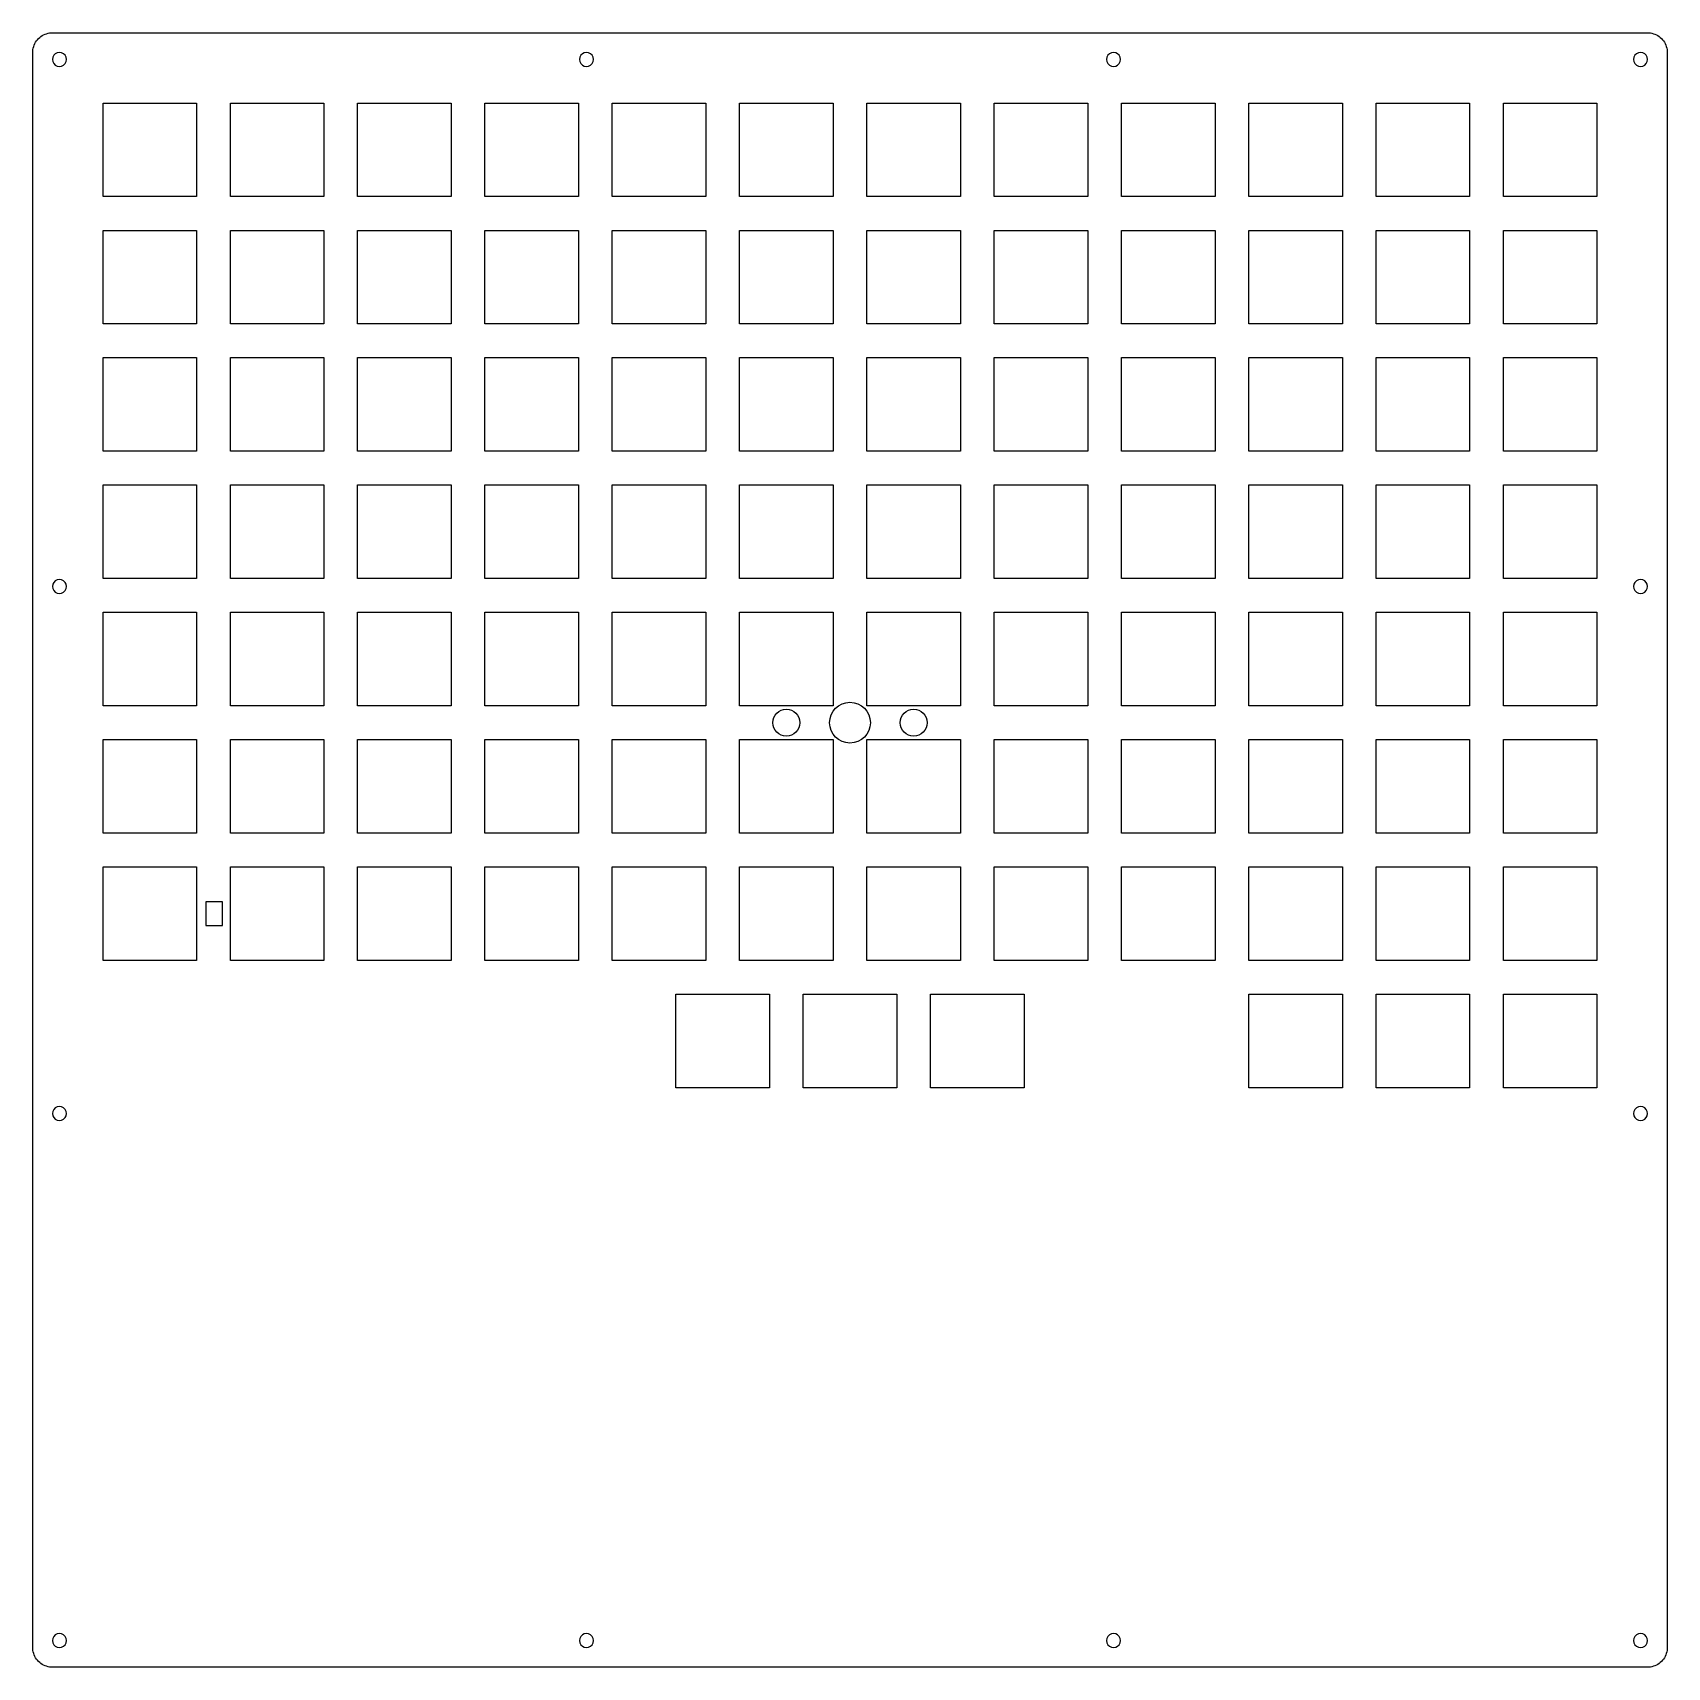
# Model space of a CAD drawing. Extents: x 0 to 245, y 0 to 245.
import ezdxf

# ---------------------------------------------------------------- set-up
doc = ezdxf.new("R2010")
doc.units = 0
doc.header["$MEASUREMENT"] = 0

msp = doc.modelspace()

# ---------------------------------------------------------------- linework, layer by layer
at = {"color": 0}
for p, q in [((2.16765, 244.586), (2.39503, 244.65)), ((2.39503, 244.65), (2.62516, 244.697)), ((2.62516, 244.697), (2.85943, 244.723)), ((2.85943, 244.723), (3.09507, 244.733)), ((3.09507, 244.733), (241.697, 244.733)), ((241.697, 244.733), (241.931, 244.723)), ((241.931, 244.723), (242.165, 244.697)), ((242.165, 244.697), (242.397, 244.65)), ((242.397, 244.65), (242.623, 244.586)), ((0.104731, 241.969), (0.130914, 242.203)), ((0.130914, 242.203), (0.177767, 242.433)), ((0.177767, 242.433), (0.241157, 242.66)), ((0.241157, 242.66), (0.323839, 242.88)), ((0.323839, 242.88), (0.421679, 243.094)), ((0.421679, 243.094), (0.537436, 243.301)), ((0.537436, 243.301), (0.666972, 243.497)), ((0.666972, 243.497), (0.813043, 243.681)), ((0.813043, 243.681), (0.972894, 243.855)), ((0.972894, 243.855), (1.14653, 244.015)), ((1.14653, 244.015), (1.33119, 244.161)), ((1.33119, 244.161), (1.52687, 244.29)), ((1.52687, 244.29), (1.73357, 244.406)), ((1.73357, 244.406), (1.94717, 244.504)), ((1.94717, 244.504), (2.16765, 244.586)), ((242.623, 244.586), (242.845, 244.504)), ((242.845, 244.504), (243.057, 244.406)), ((243.057, 244.406), (243.264, 244.29)), ((243.264, 244.29), (243.459, 244.161)), ((243.459, 244.161), (243.644, 244.015)), ((243.644, 244.015), (243.818, 243.855)), ((243.818, 243.855), (243.978, 243.681)), ((243.978, 243.681), (244.124, 243.497)), ((244.124, 243.497), (244.253, 243.301)), ((244.253, 243.301), (244.369, 243.094)), ((244.369, 243.094), (244.468, 242.88)), ((244.468, 242.88), (244.549, 242.66)), ((244.549, 242.66), (244.613, 242.433)), ((244.613, 242.433), (244.66, 242.203)), ((244.66, 242.203), (244.686, 241.969)), ((0.095085, 241.733), (0.104731, 241.969)), ((0.095085, 3.13228), (0.095085, 241.733)), ((3.09507, 241.058), (3.04409, 240.734)), ((3.04409, 240.734), (3.09507, 240.409)), ((3.24528, 241.35), (3.09507, 241.058)), ((3.09507, 240.409), (3.24528, 240.115)), ((3.47817, 241.583), (3.24528, 241.35)), ((3.24528, 240.115), (3.47817, 239.883)), ((3.77031, 241.733), (3.47817, 241.583)), ((3.47817, 239.883), (3.77031, 239.735)), ((4.09554, 241.784), (3.77031, 241.733)), ((3.77031, 239.735), (4.09554, 239.684)), ((4.41935, 241.733), (4.09554, 241.784)), ((4.09554, 239.684), (4.41935, 239.735)), ((4.7129, 241.583), (4.41935, 241.733)), ((4.41935, 239.735), (4.7129, 239.883)), ((4.94439, 241.35), (4.7129, 241.583)), ((4.7129, 239.883), (4.94439, 240.115)), ((5.09323, 241.058), (4.94439, 241.35)), ((4.94439, 240.115), (5.09323, 240.409)), ((5.14558, 240.734), (5.09323, 241.058)), ((5.09323, 240.409), (5.14558, 240.734)), ((81.963, 241.058), (81.9118, 240.732)), ((81.9118, 240.732), (81.963, 240.409)), ((82.1133, 241.35), (81.963, 241.058)), ((81.963, 240.409), (82.1133, 240.115)), ((82.3447, 241.583), (82.1133, 241.35)), ((82.1133, 240.115), (82.3447, 239.883)), ((82.6368, 241.733), (82.3447, 241.583)), ((82.3447, 239.883), (82.6368, 239.735)), ((82.962, 241.782), (82.6368, 241.733)), ((82.6368, 239.735), (82.962, 239.682)), ((83.2859, 241.733), (82.962, 241.782)), ((82.962, 239.682), (83.2859, 239.735)), ((83.5794, 241.583), (83.2859, 241.733)), ((83.2859, 239.735), (83.5794, 239.883)), ((83.8108, 241.35), (83.5794, 241.583)), ((83.5794, 239.883), (83.8108, 240.115)), ((83.9611, 241.058), (83.8108, 241.35)), ((83.8108, 240.115), (83.9611, 240.409)), ((84.0123, 240.732), (83.9611, 241.058)), ((83.9611, 240.409), (84.0123, 240.732)), ((160.831, 241.058), (160.78, 240.732)), ((160.78, 240.732), (160.831, 240.409)), ((160.98, 241.35), (160.831, 241.058)), ((160.831, 240.409), (160.98, 240.115)), ((161.211, 241.583), (160.98, 241.35)), ((160.98, 240.115), (161.211, 239.883)), ((161.505, 241.733), (161.211, 241.583)), ((161.211, 239.883), (161.505, 239.735)), ((161.83, 241.782), (161.505, 241.733)), ((161.505, 239.735), (161.83, 239.682)), ((162.154, 241.733), (161.83, 241.782)), ((161.83, 239.682), (162.154, 239.735)), ((162.446, 241.583), (162.154, 241.733)), ((162.154, 239.735), (162.446, 239.883)), ((162.679, 241.35), (162.446, 241.583)), ((162.446, 239.883), (162.679, 240.115)), ((162.828, 241.058), (162.679, 241.35)), ((162.679, 240.115), (162.828, 240.409)), ((162.88, 240.732), (162.828, 241.058)), ((162.828, 240.409), (162.88, 240.732)), ((239.697, 241.058), (239.647, 240.732)), ((239.647, 240.732), (239.697, 240.409)), ((239.846, 241.35), (239.697, 241.058)), ((239.697, 240.409), (239.846, 240.115)), ((240.079, 241.583), (239.846, 241.35)), ((239.846, 240.115), (240.079, 239.883)), ((240.371, 241.733), (240.079, 241.583)), ((240.079, 239.883), (240.371, 239.735)), ((240.696, 241.782), (240.371, 241.733)), ((240.371, 239.735), (240.696, 239.682)), ((241.02, 241.733), (240.696, 241.782)), ((240.696, 239.682), (241.02, 239.735)), ((241.314, 241.583), (241.02, 241.733)), ((241.02, 239.735), (241.314, 239.883)), ((241.545, 241.35), (241.314, 241.583)), ((241.314, 239.883), (241.545, 240.115)), ((241.694, 241.058), (241.545, 241.35)), ((241.545, 240.115), (241.694, 240.409)), ((241.747, 240.732), (241.694, 241.058)), ((241.694, 240.409), (241.747, 240.732)), ((244.686, 241.969), (244.697, 241.733)), ((244.697, 241.733), (244.697, 3.1309)), ((10.6192, 234.208), (24.62, 234.208)), ((10.6192, 220.208), (10.6192, 234.208)), ((24.62, 234.208), (24.62, 220.208)), ((29.6706, 234.208), (43.67, 234.208)), ((29.6706, 220.208), (29.6706, 234.208)), ((43.67, 234.208), (43.67, 220.208)), ((48.7204, 234.208), (62.72, 234.208)), ((48.7204, 220.208), (48.7204, 234.208)), ((62.72, 234.208), (62.72, 220.208)), ((67.7704, 234.208), (81.77, 234.208)), ((67.7704, 220.208), (67.7704, 234.208)), ((81.77, 234.208), (81.77, 220.208)), ((86.8204, 234.208), (100.82, 234.208)), ((86.8204, 220.208), (86.8204, 234.208)), ((100.82, 234.208), (100.82, 220.208)), ((105.869, 234.208), (119.87, 234.208)), ((105.869, 220.208), (105.869, 234.208)), ((119.87, 234.208), (119.87, 220.208)), ((124.919, 234.208), (138.92, 234.208)), ((124.919, 220.208), (124.919, 234.208)), ((138.92, 234.208), (138.92, 220.208)), ((143.97, 234.208), (157.97, 234.208)), ((143.97, 220.208), (143.97, 234.208)), ((157.97, 234.208), (157.97, 220.208)), ((163.02, 234.208), (177.02, 234.208)), ((163.02, 220.208), (163.02, 234.208)), ((177.02, 234.208), (177.02, 220.208)), ((182.07, 234.208), (196.07, 234.208)), ((182.07, 220.208), (182.07, 234.208)), ((196.07, 234.208), (196.07, 220.208)), ((201.12, 234.208), (215.12, 234.208)), ((201.12, 220.208), (201.12, 234.208)), ((215.12, 234.208), (215.12, 220.208)), ((220.17, 234.208), (234.17, 234.208)), ((220.17, 220.208), (220.17, 234.208)), ((234.17, 234.208), (234.17, 220.208)), ((24.62, 220.208), (10.6192, 220.208)), ((43.67, 220.208), (29.6706, 220.208)), ((62.72, 220.208), (48.7204, 220.208)), ((81.77, 220.208), (67.7704, 220.208)), ((100.82, 220.208), (86.8204, 220.208)), ((119.87, 220.208), (105.869, 220.208)), ((138.92, 220.208), (124.919, 220.208)), ((157.97, 220.208), (143.97, 220.208)), ((177.02, 220.208), (163.02, 220.208)), ((196.07, 220.208), (182.07, 220.208)), ((215.12, 220.208), (201.12, 220.208)), ((234.17, 220.208), (220.17, 220.208)), ((10.6192, 215.157), (24.62, 215.157)), ((10.6192, 201.158), (10.6192, 215.157)), ((24.62, 215.157), (24.62, 201.158)), ((29.6706, 215.157), (43.67, 215.157)), ((29.6706, 201.158), (29.6706, 215.157)), ((43.67, 215.157), (43.67, 201.158)), ((48.7204, 215.157), (62.72, 215.157)), ((48.7204, 201.158), (48.7204, 215.157)), ((62.72, 215.157), (62.72, 201.158)), ((67.7704, 215.157), (81.77, 215.157)), ((67.7704, 201.158), (67.7704, 215.157)), ((81.77, 215.157), (81.77, 201.158)), ((86.8204, 215.157), (100.82, 215.157)), ((86.8204, 201.158), (86.8204, 215.157)), ((100.82, 215.157), (100.82, 201.158)), ((105.869, 215.157), (119.87, 215.157)), ((105.869, 201.158), (105.869, 215.157)), ((119.87, 215.157), (119.87, 201.158)), ((124.919, 215.157), (138.92, 215.157)), ((124.919, 201.158), (124.919, 215.157)), ((138.92, 215.157), (138.92, 201.158)), ((143.97, 215.157), (157.97, 215.157)), ((143.97, 201.158), (143.97, 215.157)), ((157.97, 215.157), (157.97, 201.158)), ((163.02, 215.157), (177.02, 215.157)), ((163.02, 201.158), (163.02, 215.157)), ((177.02, 215.157), (177.02, 201.158)), ((182.07, 215.157), (196.07, 215.157)), ((182.07, 201.158), (182.07, 215.157)), ((196.07, 215.157), (196.07, 201.158)), ((201.12, 215.157), (215.12, 215.157)), ((201.12, 201.158), (201.12, 215.157)), ((215.12, 215.157), (215.12, 201.158)), ((220.17, 215.157), (234.17, 215.157)), ((220.17, 201.158), (220.17, 215.157)), ((234.17, 215.157), (234.17, 201.158)), ((24.62, 201.158), (10.6192, 201.158)), ((43.67, 201.158), (29.6706, 201.158)), ((62.72, 201.158), (48.7204, 201.158)), ((81.77, 201.158), (67.7704, 201.158)), ((100.82, 201.158), (86.8204, 201.158)), ((119.87, 201.158), (105.869, 201.158)), ((138.92, 201.158), (124.919, 201.158)), ((157.97, 201.158), (143.97, 201.158)), ((177.02, 201.158), (163.02, 201.158)), ((196.07, 201.158), (182.07, 201.158)), ((215.12, 201.158), (201.12, 201.158)), ((234.17, 201.158), (220.17, 201.158)), ((10.6192, 196.107), (24.62, 196.107)), ((10.6192, 182.108), (10.6192, 196.107)), ((24.62, 196.107), (24.62, 182.108)), ((29.6706, 196.107), (43.67, 196.107)), ((29.6706, 182.108), (29.6706, 196.107)), ((43.67, 196.107), (43.67, 182.108)), ((48.7204, 196.107), (62.72, 196.107)), ((48.7204, 182.108), (48.7204, 196.107)), ((62.72, 196.107), (62.72, 182.108)), ((67.7704, 196.107), (81.77, 196.107)), ((67.7704, 182.108), (67.7704, 196.107)), ((81.77, 196.107), (81.77, 182.108)), ((86.8204, 196.107), (100.82, 196.107)), ((86.8204, 182.108), (86.8204, 196.107)), ((100.82, 196.107), (100.82, 182.108)), ((105.869, 196.107), (119.87, 196.107)), ((105.869, 182.108), (105.869, 196.107)), ((119.87, 196.107), (119.87, 182.108)), ((124.919, 196.107), (138.92, 196.107)), ((124.919, 182.108), (124.919, 196.107)), ((138.92, 196.107), (138.92, 182.108)), ((143.97, 196.107), (157.97, 196.107)), ((143.97, 182.108), (143.97, 196.107)), ((157.97, 196.107), (157.97, 182.108)), ((163.02, 196.107), (177.02, 196.107)), ((163.02, 182.108), (163.02, 196.107)), ((177.02, 196.107), (177.02, 182.108)), ((182.07, 196.107), (196.07, 196.107)), ((182.07, 182.108), (182.07, 196.107)), ((196.07, 196.107), (196.07, 182.108)), ((201.12, 196.107), (215.12, 196.107)), ((201.12, 182.108), (201.12, 196.107)), ((215.12, 196.107), (215.12, 182.108)), ((220.17, 196.107), (234.17, 196.107)), ((220.17, 182.108), (220.17, 196.107)), ((234.17, 196.107), (234.17, 182.108)), ((24.62, 182.108), (10.6192, 182.108)), ((43.67, 182.108), (29.6706, 182.108)), ((62.72, 182.108), (48.7204, 182.108)), ((81.77, 182.108), (67.7704, 182.108)), ((100.82, 182.108), (86.8204, 182.108)), ((119.87, 182.108), (105.869, 182.108)), ((138.92, 182.108), (124.919, 182.108)), ((157.97, 182.108), (143.97, 182.108)), ((177.02, 182.108), (163.02, 182.108)), ((196.07, 182.108), (182.07, 182.108)), ((215.12, 182.108), (201.12, 182.108)), ((234.17, 182.108), (220.17, 182.108)), ((10.6192, 177.057), (24.62, 177.057)), ((10.6192, 163.058), (10.6192, 177.057)), ((24.62, 177.057), (24.62, 163.058)), ((29.6706, 177.057), (43.67, 177.057)), ((29.6706, 163.058), (29.6706, 177.057)), ((43.67, 177.057), (43.67, 163.058)), ((48.7204, 177.057), (62.72, 177.057)), ((48.7204, 163.058), (48.7204, 177.057)), ((62.72, 177.057), (62.72, 163.058)), ((67.7704, 177.057), (81.77, 177.057)), ((67.7704, 163.058), (67.7704, 177.057)), ((81.77, 177.057), (81.77, 163.058)), ((86.8204, 177.057), (100.82, 177.057)), ((86.8204, 163.058), (86.8204, 177.057)), ((100.82, 177.057), (100.82, 163.058)), ((105.869, 177.057), (119.87, 177.057)), ((105.869, 163.058), (105.869, 177.057)), ((119.87, 177.057), (119.87, 163.058)), ((124.919, 177.057), (138.92, 177.057)), ((124.919, 163.058), (124.919, 177.057)), ((138.92, 177.057), (138.92, 163.058)), ((143.97, 177.057), (157.97, 177.057)), ((143.97, 163.058), (143.97, 177.057)), ((157.97, 177.057), (157.97, 163.058)), ((163.02, 177.057), (177.02, 177.057)), ((163.02, 163.058), (163.02, 177.057)), ((177.02, 177.057), (177.02, 163.058)), ((182.07, 177.057), (196.07, 177.057)), ((182.07, 163.058), (182.07, 177.057)), ((196.07, 177.057), (196.07, 163.058)), ((201.12, 177.057), (215.12, 177.057)), ((201.12, 163.058), (201.12, 177.057)), ((215.12, 177.057), (215.12, 163.058)), ((220.17, 177.057), (234.17, 177.057)), ((220.17, 163.058), (220.17, 177.057)), ((234.17, 177.057), (234.17, 163.058)), ((3.09507, 162.191), (3.04409, 161.866)), ((3.04409, 161.866), (3.09507, 161.542)), ((3.24528, 162.483), (3.09507, 162.191)), ((3.09507, 161.542), (3.24528, 161.248)), ((3.47817, 162.715), (3.24528, 162.483)), ((3.77031, 162.865), (3.47817, 162.715)), ((4.09554, 162.916), (3.77031, 162.865)), ((4.41935, 162.865), (4.09554, 162.916)), ((4.7129, 162.715), (4.41935, 162.865)), ((4.94439, 162.483), (4.7129, 162.715)), ((5.09323, 162.191), (4.94439, 162.483)), ((4.94439, 161.248), (5.09323, 161.542)), ((5.14558, 161.866), (5.09323, 162.191)), ((5.09323, 161.542), (5.14558, 161.866)), ((24.62, 163.058), (10.6192, 163.058)), ((43.67, 163.058), (29.6706, 163.058)), ((62.72, 163.058), (48.7204, 163.058)), ((81.77, 163.058), (67.7704, 163.058)), ((100.82, 163.058), (86.8204, 163.058)), ((119.87, 163.058), (105.869, 163.058)), ((138.92, 163.058), (124.919, 163.058)), ((157.97, 163.058), (143.97, 163.058)), ((177.02, 163.058), (163.02, 163.058)), ((196.07, 163.058), (182.07, 163.058)), ((215.12, 163.058), (201.12, 163.058)), ((234.17, 163.058), (220.17, 163.058)), ((239.697, 162.191), (239.647, 161.866)), ((239.647, 161.866), (239.697, 161.542)), ((239.846, 162.483), (239.697, 162.191)), ((239.697, 161.542), (239.846, 161.248)), ((240.079, 162.715), (239.846, 162.483)), ((240.371, 162.865), (240.079, 162.715)), ((240.696, 162.916), (240.371, 162.865)), ((241.02, 162.865), (240.696, 162.916)), ((241.314, 162.715), (241.02, 162.865)), ((241.545, 162.483), (241.314, 162.715)), ((241.694, 162.191), (241.545, 162.483)), ((241.545, 161.248), (241.694, 161.542)), ((241.747, 161.866), (241.694, 162.191)), ((241.694, 161.542), (241.747, 161.866)), ((3.24528, 161.248), (3.47817, 161.017)), ((3.47817, 161.017), (3.77031, 160.867)), ((3.77031, 160.867), (4.09554, 160.816)), ((4.09554, 160.816), (4.41935, 160.867)), ((4.41935, 160.867), (4.7129, 161.017)), ((4.7129, 161.017), (4.94439, 161.248)), ((239.846, 161.248), (240.079, 161.017)), ((240.079, 161.017), (240.371, 160.867)), ((240.371, 160.867), (240.696, 160.816)), ((240.696, 160.816), (241.02, 160.867)), ((241.02, 160.867), (241.314, 161.017)), ((241.314, 161.017), (241.545, 161.248)), ((10.6192, 158.007), (24.62, 158.007)), ((10.6192, 144.008), (10.6192, 158.007)), ((24.62, 158.007), (24.62, 144.008)), ((29.6706, 158.007), (43.67, 158.007)), ((29.6706, 144.008), (29.6706, 158.007)), ((43.67, 158.007), (43.67, 144.008)), ((48.7204, 158.007), (62.72, 158.007)), ((48.7204, 144.008), (48.7204, 158.007)), ((62.72, 158.007), (62.72, 144.008)), ((67.7704, 158.007), (81.77, 158.007)), ((67.7704, 144.008), (67.7704, 158.007)), ((81.77, 158.007), (81.77, 144.008)), ((86.8204, 158.007), (100.82, 158.007)), ((86.8204, 144.008), (86.8204, 158.007)), ((100.82, 158.007), (100.82, 144.008)), ((105.869, 158.007), (119.87, 158.007)), ((105.869, 144.008), (105.869, 158.007)), ((119.87, 158.007), (119.87, 144.008)), ((124.919, 158.007), (138.92, 158.007)), ((124.919, 144.008), (124.919, 158.007)), ((138.92, 158.007), (138.92, 144.008)), ((143.97, 158.007), (157.97, 158.007)), ((143.97, 144.008), (143.97, 158.007)), ((157.97, 158.007), (157.97, 144.008)), ((163.02, 158.007), (177.02, 158.007)), ((163.02, 144.008), (163.02, 158.007)), ((177.02, 158.007), (177.02, 144.008)), ((182.07, 158.007), (196.07, 158.007)), ((182.07, 144.008), (182.07, 158.007)), ((196.07, 158.007), (196.07, 144.008)), ((201.12, 158.007), (215.12, 158.007)), ((201.12, 144.008), (201.12, 158.007)), ((215.12, 158.007), (215.12, 144.008)), ((220.17, 158.007), (234.17, 158.007)), ((220.17, 144.008), (220.17, 158.007)), ((234.17, 158.007), (234.17, 144.008)), ((24.62, 144.008), (10.6192, 144.008)), ((43.67, 144.008), (29.6706, 144.008)), ((62.72, 144.008), (48.7204, 144.008)), ((81.77, 144.008), (67.7704, 144.008)), ((100.82, 144.008), (86.8204, 144.008)), ((119.87, 144.008), (105.869, 144.008)), ((138.92, 144.008), (124.919, 144.008)), ((157.97, 144.008), (143.97, 144.008)), ((177.02, 144.008), (163.02, 144.008)), ((196.07, 144.008), (182.07, 144.008)), ((215.12, 144.008), (201.12, 144.008)), ((234.17, 144.008), (220.17, 144.008)), ((10.6192, 138.958), (24.62, 138.958)), ((10.6192, 124.958), (10.6192, 138.958)), ((24.62, 138.958), (24.62, 124.958)), ((29.6706, 138.958), (43.67, 138.958)), ((29.6706, 124.958), (29.6706, 138.958)), ((43.67, 138.958), (43.67, 124.958)), ((48.7204, 138.958), (62.72, 138.958)), ((48.7204, 124.958), (48.7204, 138.958)), ((62.72, 138.958), (62.72, 124.958)), ((67.7704, 138.958), (81.77, 138.958)), ((67.7704, 124.958), (67.7704, 138.958)), ((81.77, 138.958), (81.77, 124.958)), ((86.8204, 138.958), (100.82, 138.958)), ((86.8204, 124.958), (86.8204, 138.958)), ((100.82, 138.958), (100.82, 124.958)), ((105.869, 138.958), (119.87, 138.958)), ((105.869, 124.958), (105.869, 138.958)), ((119.87, 138.958), (119.87, 124.958)), ((124.919, 138.958), (138.92, 138.958)), ((124.919, 124.958), (124.919, 138.958)), ((138.92, 138.958), (138.92, 124.958)), ((143.97, 138.958), (157.97, 138.958)), ((143.97, 124.958), (143.97, 138.958)), ((157.97, 138.958), (157.97, 124.958)), ((163.02, 138.958), (177.02, 138.958)), ((163.02, 124.958), (163.02, 138.958)), ((177.02, 138.958), (177.02, 124.958)), ((182.07, 138.958), (196.07, 138.958)), ((182.07, 124.958), (182.07, 138.958)), ((196.07, 138.958), (196.07, 124.958)), ((201.12, 138.958), (215.12, 138.958)), ((201.12, 124.958), (201.12, 138.958)), ((215.12, 138.958), (215.12, 124.958)), ((220.17, 138.958), (234.17, 138.958)), ((220.17, 124.958), (220.17, 138.958)), ((234.17, 138.958), (234.17, 124.958)), ((24.62, 124.958), (10.6192, 124.958)), ((43.67, 124.958), (29.6706, 124.958)), ((62.72, 124.958), (48.7204, 124.958)), ((81.77, 124.958), (67.7704, 124.958)), ((100.82, 124.958), (86.8204, 124.958)), ((119.87, 124.958), (105.869, 124.958)), ((138.92, 124.958), (124.919, 124.958)), ((157.97, 124.958), (143.97, 124.958)), ((177.02, 124.958), (163.02, 124.958)), ((196.07, 124.958), (182.07, 124.958)), ((215.12, 124.958), (201.12, 124.958)), ((234.17, 124.958), (220.17, 124.958)), ((10.6192, 119.908), (24.62, 119.908)), ((10.6192, 105.908), (10.6192, 119.908)), ((24.62, 119.908), (24.62, 105.908)), ((29.6706, 119.908), (43.67, 119.908)), ((29.6706, 105.908), (29.6706, 119.908)), ((43.67, 119.908), (43.67, 105.908)), ((48.7204, 119.908), (62.72, 119.908)), ((48.7204, 105.908), (48.7204, 119.908)), ((62.72, 119.908), (62.72, 105.908)), ((67.7704, 119.908), (81.77, 119.908)), ((67.7704, 105.908), (67.7704, 119.908)), ((81.77, 119.908), (81.77, 105.908)), ((86.8204, 119.908), (100.82, 119.908)), ((86.8204, 105.908), (86.8204, 119.908)), ((100.82, 119.908), (100.82, 105.908)), ((105.869, 119.908), (119.87, 119.908)), ((105.869, 105.908), (105.869, 119.908)), ((119.87, 119.908), (119.87, 105.908)), ((124.919, 119.908), (138.92, 119.908)), ((124.919, 105.908), (124.919, 119.908)), ((138.92, 119.908), (138.92, 105.908)), ((143.97, 119.908), (157.97, 119.908)), ((143.97, 105.908), (143.97, 119.908)), ((157.97, 119.908), (157.97, 105.908)), ((163.02, 119.908), (177.02, 119.908)), ((163.02, 105.908), (163.02, 119.908)), ((177.02, 119.908), (177.02, 105.908)), ((182.07, 119.908), (196.07, 119.908)), ((182.07, 105.908), (182.07, 119.908)), ((196.07, 119.908), (196.07, 105.908)), ((201.12, 119.908), (215.12, 119.908)), ((201.12, 105.908), (201.12, 119.908)), ((215.12, 119.908), (215.12, 105.908)), ((220.17, 119.908), (234.17, 119.908)), ((220.17, 105.908), (220.17, 119.908)), ((234.17, 119.908), (234.17, 105.908)), ((24.62, 105.908), (10.6192, 105.908)), ((43.67, 105.908), (29.6706, 105.908)), ((62.72, 105.908), (48.7204, 105.908)), ((81.77, 105.908), (67.7704, 105.908)), ((100.82, 105.908), (86.8204, 105.908)), ((119.87, 105.908), (105.869, 105.908)), ((138.92, 105.908), (124.919, 105.908)), ((157.97, 105.908), (143.97, 105.908)), ((177.02, 105.908), (163.02, 105.908)), ((196.07, 105.908), (182.07, 105.908)), ((215.12, 105.908), (201.12, 105.908)), ((234.17, 105.908), (220.17, 105.908)), ((96.3454, 100.857), (110.345, 100.857)), ((96.3454, 86.8578), (96.3454, 100.857)), ((110.345, 100.857), (110.345, 86.8578)), ((115.395, 100.857), (129.395, 100.857)), ((115.395, 86.8578), (115.395, 100.857)), ((129.395, 100.857), (129.395, 86.8578)), ((134.445, 100.857), (148.445, 100.857)), ((134.445, 86.8578), (134.445, 100.857)), ((148.445, 100.857), (148.445, 86.8578)), ((182.07, 100.857), (196.07, 100.857)), ((182.07, 86.8578), (182.07, 100.857)), ((196.07, 100.857), (196.07, 86.8578)), ((201.12, 100.857), (215.12, 100.857)), ((201.12, 86.8578), (201.12, 100.857)), ((215.12, 100.857), (215.12, 86.8578)), ((220.17, 100.857), (234.17, 100.857)), ((220.17, 86.8578), (220.17, 100.857)), ((234.17, 100.857), (234.17, 86.8578)), ((110.345, 86.8578), (96.3454, 86.8578)), ((129.395, 86.8578), (115.395, 86.8578)), ((148.445, 86.8578), (134.445, 86.8578)), ((196.07, 86.8578), (182.07, 86.8578)), ((215.12, 86.8578), (201.12, 86.8578)), ((234.17, 86.8578), (220.17, 86.8578)), ((3.09507, 83.3229), (3.04409, 82.9991)), ((3.24528, 83.6164), (3.09507, 83.3229)), ((3.47817, 83.8482), (3.24528, 83.6164)), ((3.77031, 83.9971), (3.47817, 83.8482)), ((4.09554, 84.0493), (3.77031, 83.9971)), ((4.41935, 83.9971), (4.09554, 84.0493)), ((4.7129, 83.8482), (4.41935, 83.9971)), ((4.94439, 83.6164), (4.7129, 83.8482)), ((5.09323, 83.3229), (4.94439, 83.6164)), ((5.14558, 82.9991), (5.09323, 83.3229)), ((239.697, 83.3229), (239.647, 82.998)), ((239.846, 83.6164), (239.697, 83.3229)), ((240.079, 83.8482), (239.846, 83.6164)), ((240.371, 83.9971), (240.079, 83.8482)), ((240.696, 84.0479), (240.371, 83.9971)), ((241.02, 83.9971), (240.696, 84.0479)), ((241.314, 83.8482), (241.02, 83.9971)), ((241.545, 83.6164), (241.314, 83.8482)), ((241.694, 83.3229), (241.545, 83.6164)), ((241.747, 82.998), (241.694, 83.3229)), ((3.04409, 82.9991), (3.09507, 82.6742)), ((3.09507, 82.6742), (3.24528, 82.3817)), ((3.24528, 82.3817), (3.47817, 82.1489)), ((3.47817, 82.1489), (3.77031, 82)), ((3.77031, 82), (4.09554, 81.9478)), ((4.09554, 81.9478), (4.41935, 82)), ((4.41935, 82), (4.7129, 82.1489)), ((4.7129, 82.1489), (4.94439, 82.3817)), ((4.94439, 82.3817), (5.09323, 82.6742)), ((5.09323, 82.6742), (5.14558, 82.9991)), ((239.647, 82.998), (239.697, 82.6742)), ((239.697, 82.6742), (239.846, 82.3817)), ((239.846, 82.3817), (240.079, 82.1489)), ((240.079, 82.1489), (240.371, 82)), ((240.371, 82), (240.696, 81.9478)), ((240.696, 81.9478), (241.02, 82)), ((241.02, 82), (241.314, 82.1489)), ((241.314, 82.1489), (241.545, 82.3817)), ((241.545, 82.3817), (241.694, 82.6742)), ((241.694, 82.6742), (241.747, 82.998)), ((3.47817, 4.98161), (3.24528, 4.74871)), ((3.77031, 5.13045), (3.47817, 4.98161)), ((4.09554, 5.18142), (3.77031, 5.13045)), ((4.41935, 5.13045), (4.09554, 5.18142)), ((4.7129, 4.98161), (4.41935, 5.13045)), ((4.94439, 4.74871), (4.7129, 4.98161)), ((82.3447, 4.98161), (82.1133, 4.74871)), ((82.6368, 5.13045), (82.3447, 4.98161)), ((82.962, 5.18142), (82.6368, 5.13045)), ((83.2859, 5.13045), (82.962, 5.18142)), ((83.5794, 4.98161), (83.2859, 5.13045)), ((83.8108, 4.74871), (83.5794, 4.98161)), ((161.211, 4.98161), (160.98, 4.74871)), ((161.505, 5.13045), (161.211, 4.98161)), ((161.83, 5.18142), (161.505, 5.13045)), ((162.154, 5.13045), (161.83, 5.18142)), ((162.446, 4.98161), (162.154, 5.13045)), ((162.679, 4.74871), (162.446, 4.98161)), ((240.079, 4.98161), (239.846, 4.74871)), ((240.371, 5.13045), (240.079, 4.98161)), ((240.696, 5.18142), (240.371, 5.13045)), ((241.02, 5.13045), (240.696, 5.18142)), ((241.314, 4.98161), (241.02, 5.13045)), ((241.545, 4.74871), (241.314, 4.98161)), ((0.104731, 2.89664), (0.095085, 3.13228)), ((0.130914, 2.66237), (0.104731, 2.89664)), ((0.177767, 2.43086), (0.130914, 2.66237)), ((3.09507, 4.45657), (3.04409, 4.13135)), ((3.04409, 4.13135), (3.09507, 3.80753)), ((3.24528, 4.74871), (3.09507, 4.45657)), ((3.09507, 3.80753), (3.24528, 3.514)), ((3.24528, 3.514), (3.47817, 3.28249)), ((3.47817, 3.28249), (3.77031, 3.13366)), ((3.77031, 3.13366), (4.09554, 3.0813)), ((4.09554, 3.0813), (4.41935, 3.13366)), ((4.41935, 3.13366), (4.7129, 3.28249)), ((4.7129, 3.28249), (4.94439, 3.514)), ((5.09323, 4.45657), (4.94439, 4.74871)), ((4.94439, 3.514), (5.09323, 3.80753)), ((5.14558, 4.13135), (5.09323, 4.45657)), ((5.09323, 3.80753), (5.14558, 4.13135)), ((81.963, 4.45657), (81.9118, 4.13135)), ((81.9118, 4.13135), (81.963, 3.80753)), ((82.1133, 4.74871), (81.963, 4.45657)), ((81.963, 3.80753), (82.1133, 3.514)), ((82.1133, 3.514), (82.3447, 3.28249)), ((82.3447, 3.28249), (82.6368, 3.13366)), ((82.6368, 3.13366), (82.962, 3.0813)), ((82.962, 3.0813), (83.2859, 3.13366)), ((83.2859, 3.13366), (83.5794, 3.28249)), ((83.5794, 3.28249), (83.8108, 3.514)), ((83.9611, 4.45657), (83.8108, 4.74871)), ((83.8108, 3.514), (83.9611, 3.80753)), ((84.0123, 4.13135), (83.9611, 4.45657)), ((83.9611, 3.80753), (84.0123, 4.13135)), ((160.831, 4.45657), (160.78, 4.13135)), ((160.78, 4.13135), (160.831, 3.80753)), ((160.98, 4.74871), (160.831, 4.45657)), ((160.831, 3.80753), (160.98, 3.514)), ((160.98, 3.514), (161.211, 3.28249)), ((161.211, 3.28249), (161.505, 3.13366)), ((161.505, 3.13366), (161.83, 3.0813)), ((161.83, 3.0813), (162.154, 3.13366)), ((162.154, 3.13366), (162.446, 3.28249)), ((162.446, 3.28249), (162.679, 3.514)), ((162.828, 4.45657), (162.679, 4.74871)), ((162.679, 3.514), (162.828, 3.80753)), ((162.88, 4.13135), (162.828, 4.45657)), ((162.828, 3.80753), (162.88, 4.13135)), ((239.697, 4.45657), (239.647, 4.13135)), ((239.647, 4.13135), (239.697, 3.80753)), ((239.846, 4.74871), (239.697, 4.45657)), ((239.697, 3.80753), (239.846, 3.514)), ((239.846, 3.514), (240.079, 3.28249)), ((240.079, 3.28249), (240.371, 3.13366)), ((240.371, 3.13366), (240.696, 3.0813)), ((240.696, 3.0813), (241.02, 3.13366)), ((241.02, 3.13366), (241.314, 3.28249)), ((241.314, 3.28249), (241.545, 3.514)), ((241.694, 4.45657), (241.545, 4.74871)), ((241.545, 3.514), (241.694, 3.80753)), ((241.747, 4.13135), (241.694, 4.45657)), ((241.694, 3.80753), (241.747, 4.13135)), ((244.66, 2.66237), (244.613, 2.43086)), ((244.686, 2.89664), (244.66, 2.66237)), ((244.697, 3.1309), (244.686, 2.89664)), ((0.241157, 2.20486), (0.177767, 2.43086)), ((0.323839, 1.983), (0.241157, 2.20486)), ((0.421679, 1.77078), (0.323839, 1.983)), ((0.537436, 1.56407), (0.421679, 1.77078)), ((0.666972, 1.36839), (0.537436, 1.56407)), ((0.813043, 1.18374), (0.666972, 1.36839)), ((0.972894, 1.0101), (0.813043, 1.18374)), ((1.14653, 0.850251), (0.972894, 1.0101)), ((1.33119, 0.704176), (1.14653, 0.850251)), ((1.52687, 0.574643), (1.33119, 0.704176)), ((1.73357, 0.458886), (1.52687, 0.574643)), ((1.94717, 0.359668), (1.73357, 0.458886)), ((2.16765, 0.278364), (1.94717, 0.359668)), ((2.39503, 0.214974), (2.16765, 0.278364)), ((2.62516, 0.168121), (2.39503, 0.214974)), ((2.85943, 0.141938), (2.62516, 0.168121)), ((3.09507, 0.130914), (2.85943, 0.141938)), ((241.697, 0.130914), (3.09507, 0.130914)), ((241.931, 0.141938), (241.697, 0.130914)), ((242.165, 0.168121), (241.931, 0.141938)), ((242.397, 0.214974), (242.165, 0.168121)), ((242.623, 0.278364), (242.397, 0.214974)), ((242.845, 0.359668), (242.623, 0.278364)), ((243.057, 0.458886), (242.845, 0.359668)), ((243.264, 0.574643), (243.057, 0.458886)), ((243.459, 0.704176), (243.264, 0.574643)), ((243.644, 0.850251), (243.459, 0.704176)), ((243.818, 1.0101), (243.644, 0.850251)), ((243.978, 1.18374), (243.818, 1.0101)), ((244.124, 1.36839), (243.978, 1.18374)), ((244.253, 1.56407), (244.124, 1.36839)), ((244.369, 1.77078), (244.253, 1.56407)), ((244.468, 1.983), (244.369, 1.77078)), ((244.549, 2.20486), (244.468, 1.983)), ((244.613, 2.43086), (244.549, 2.20486))]:
    msp.add_line(p, q, dxfattribs=at)
at = {"color": 7, "linetype": 'Continuous', "lineweight": 25}
for p, q in [((25.980787, 114.685332), (25.980787, 111.129332)), ((28.520787, 114.685332), (25.980787, 114.685332)), ((28.520787, 111.129332), (28.520787, 114.685332)), ((25.980787, 111.129332), (28.520787, 111.129332))]:
    msp.add_line(p, q, dxfattribs=at)
for centre, radius in [((122.3945, 141.483), 3.048), ((112.8695, 141.483), 2.032), ((131.9195, 141.483), 2.032)]:
    msp.add_circle(centre, radius)

doc.saveas('drawing.dxf')
